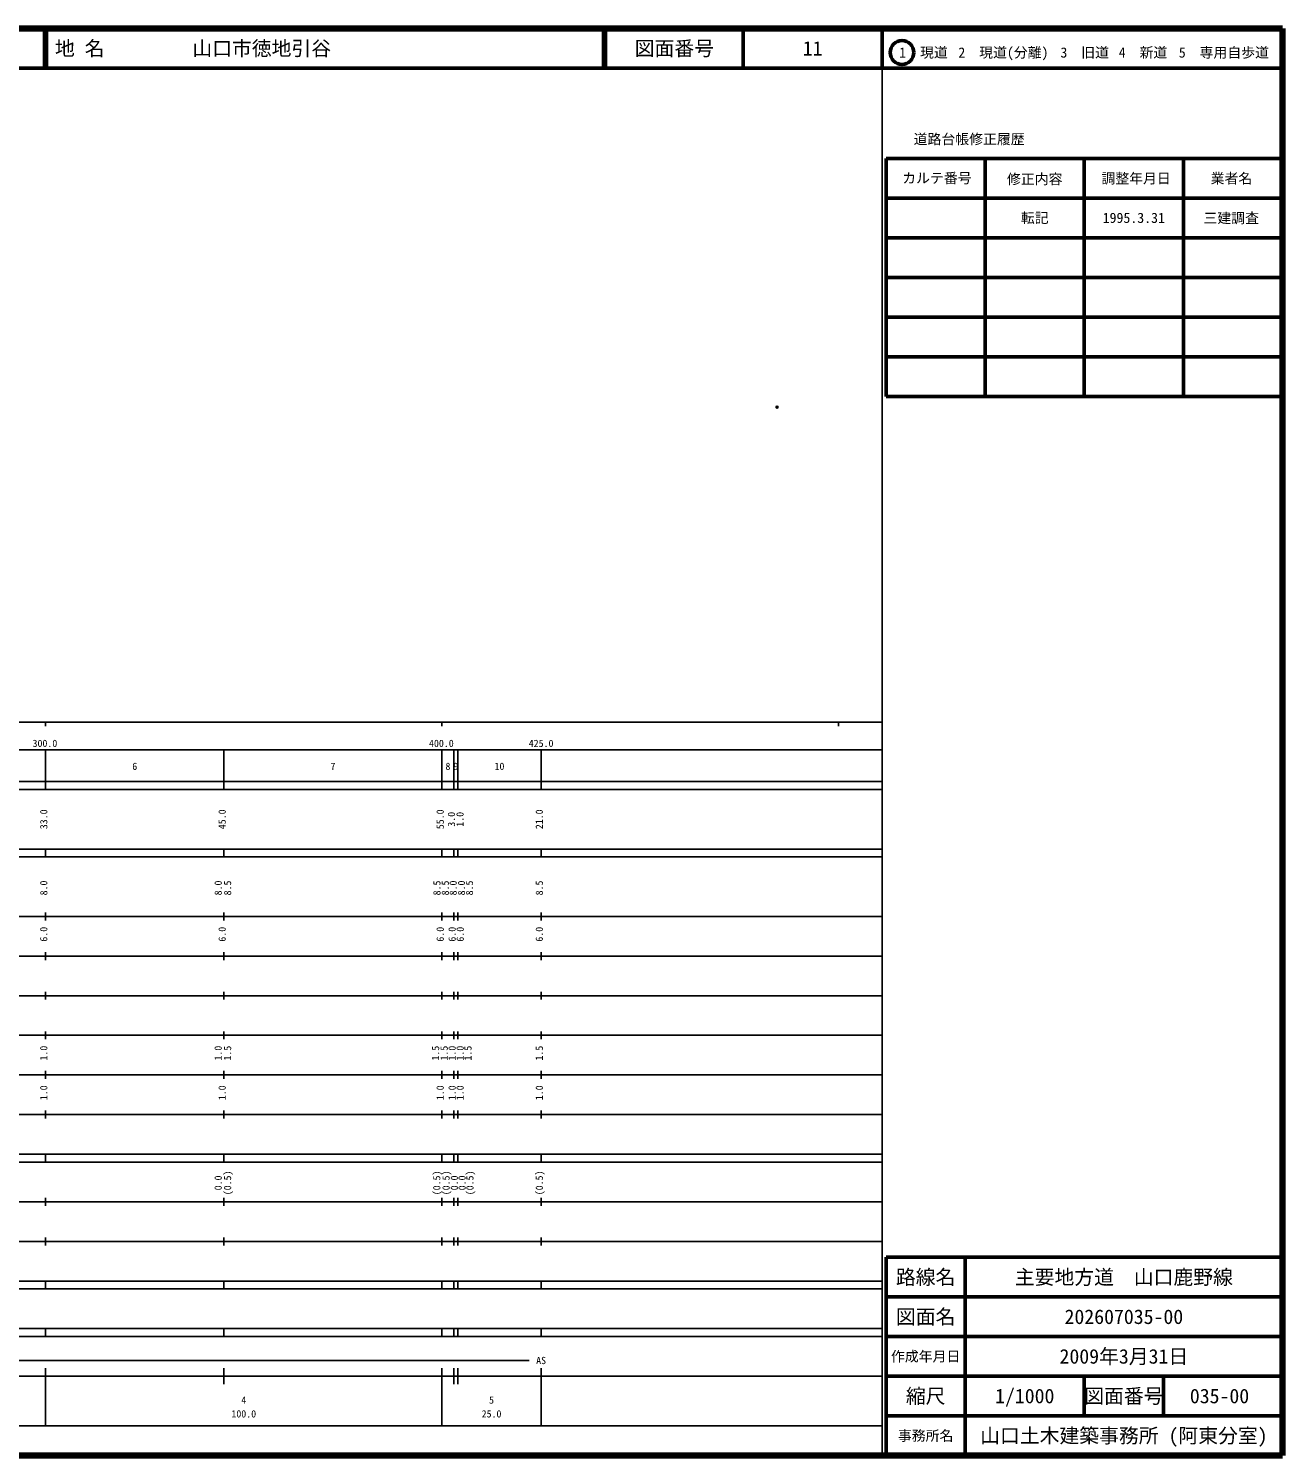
# Model space of a CAD drawing. Units: millimetres on the paper. Extents: x 40 to 680, y 20 to 380.
# Drawn here: x 363.7 to 680, y 20 to 380 of the extents above; entities that cross this region are included whole.
import ezdxf
from ezdxf.enums import TextEntityAlignment as Align

# ---------------------------------------------------------------- set-up
doc = ezdxf.new("R2010")
doc.units = ezdxf.units.MM
doc.header["$PDMODE"] = 32
doc.header["$PDSIZE"] = 0.5
doc.layers.add('M-OTRS', color=6, linetype='Continuous')
doc.layers.add('M-TTL-TXT', color=7, linetype='Continuous')
for name, color, linetype, lineweight in [('M-TTL', 2, 'Continuous', 140), ('M-TTL-BAND', 7, 'Continuous', 25), ('M-TTL-FRAM', 2, 'Continuous', 50), ('M-TTL-LINE', 7, 'Continuous', 50)]:
    doc.layers.add(name, color=color, linetype=linetype, lineweight=lineweight)
doc.styles.add('ＭＳ ゴシック', font='')
doc.styles.get('ＭＳ ゴシック').set_extended_font_data('MS Gothic')

msp = doc.modelspace()

# ---------------------------------------------------------------- linework, layer by layer
at = {"layer": 'M-OTRS'}
msp.add_point((552.506, 284.503), dxfattribs=at)
at = {"layer": 'M-TTL'}
for p, q in [((680, 380), (40, 380)), ((680, 20), (680, 380)), ((40, 20), (680, 20))]:
    msp.add_line(p, q, dxfattribs=at)
at = {"layer": 'M-TTL-BAND'}
for p, q in [((579, 20), (579, 370)), ((40, 205), (579, 205)), ((368, 205), (368, 204)), ((468, 205), (468, 204)), ((568, 205), (568, 204)), ((68, 198), (579, 198)), ((368, 188), (368, 198)), ((413, 188), (413, 198)), ((468, 188), (468, 198)), ((471, 188), (471, 198)), ((472, 188), (472, 198)), ((493, 188), (493, 198)), ((40, 190), (579, 190)), ((40, 188), (579, 188)), ((40, 173), (579, 173)), ((368, 171), (368, 173)), ((413, 171), (413, 173)), ((468, 171), (468, 173)), ((471, 171), (471, 173)), ((472, 171), (472, 173)), ((493, 171), (493, 173)), ((40, 171), (579, 171)), ((40, 156), (579, 156)), ((368, 155), (368, 157)), ((413, 155), (413, 157)), ((468, 155), (468, 157)), ((471, 155), (471, 157)), ((472, 155), (472, 157)), ((493, 155), (493, 157)), ((46, 146), (579, 146)), ((368, 145), (368, 147)), ((413, 145), (413, 147)), ((468, 145), (468, 147)), ((471, 145), (471, 147)), ((472, 145), (472, 147)), ((493, 145), (493, 147)), ((368, 135), (368, 137)), ((413, 135), (413, 137)), ((468, 135), (468, 137)), ((471, 135), (471, 137)), ((472, 135), (472, 137)), ((493, 135), (493, 137)), ((52, 136), (579, 136)), ((46, 126), (579, 126)), ((368, 125), (368, 127)), ((413, 125), (413, 127)), ((468, 125), (468, 127)), ((471, 125), (471, 127)), ((472, 125), (472, 127)), ((493, 125), (493, 127)), ((52, 116), (579, 116)), ((368, 115), (368, 117)), ((413, 115), (413, 117)), ((468, 115), (468, 117)), ((471, 115), (471, 117)), ((472, 115), (472, 117)), ((493, 115), (493, 117)), ((46, 106), (579, 106)), ((368, 105), (368, 107)), ((413, 105), (413, 107)), ((468, 105), (468, 107)), ((471, 105), (471, 107)), ((472, 105), (472, 107)), ((493, 105), (493, 107)), ((40, 96), (579, 96)), ((40, 94), (579, 94)), ((368, 94), (368, 96)), ((413, 94), (413, 96)), ((468, 94), (468, 96)), ((471, 94), (471, 96)), ((472, 94), (472, 96)), ((493, 94), (493, 96)), ((49, 84), (579, 84)), ((368, 83), (368, 85)), ((413, 83), (413, 85)), ((468, 83), (468, 85)), ((471, 83), (471, 85)), ((472, 83), (472, 85)), ((493, 83), (493, 85)), ((40, 74), (579, 74)), ((368, 73), (368, 75)), ((413, 73), (413, 75)), ((468, 73), (468, 75)), ((471, 73), (471, 75)), ((472, 73), (472, 75)), ((493, 73), (493, 75)), ((40, 64), (579, 64)), ((40, 62), (579, 62)), ((368, 62), (368, 64)), ((413, 62), (413, 64)), ((468, 62), (468, 64)), ((471, 62), (471, 64)), ((472, 62), (472, 64)), ((493, 62), (493, 64)), ((40, 52), (579, 52)), ((368, 50), (368, 52)), ((413, 50), (413, 52)), ((468, 50), (468, 52)), ((471, 50), (471, 52)), ((472, 50), (472, 52)), ((493, 50), (493, 52)), ((40, 50), (579, 50)), ((71, 44), (490, 44)), ((40, 40), (579, 40)), ((368, 27.5), (368, 42)), ((413, 38), (413, 42)), ((468, 27.5), (468, 42)), ((471, 38), (471, 42)), ((472, 38), (472, 42)), ((493, 27.5), (493, 42)), ((68, 27.5), (579, 27.5))]:
    msp.add_line(p, q, dxfattribs=at)
at = {"layer": 'M-TTL-FRAM'}
for p, q in [((580, 347.197), (580, 287.197)), ((580, 347.197), (680, 347.197)), ((580, 287.197), (680, 287.197)), ((680, 70), (580, 70)), ((580, 70), (580, 20))]:
    msp.add_line(p, q, dxfattribs=at)
at = {"layer": 'M-TTL-LINE'}
for p, q in [((367.75, 380), (367.75, 370)), ((368.25, 380), (368.25, 370)), ((508.747, 380), (508.747, 370)), ((509.247, 380), (509.247, 370)), ((543.997, 380), (543.997, 370)), ((579, 380), (579, 370)), ((40, 370), (680, 370)), ((605, 347.197), (605, 287.197)), ((630, 347.197), (630, 287.197)), ((655, 347.197), (655, 287.197)), ((580, 337.197), (680, 337.197)), ((580, 327.197), (680, 327.197)), ((580, 317.197), (680, 317.197)), ((580, 307.197), (680, 307.197)), ((580, 297.197), (680, 297.197)), ((600, 70), (600, 20)), ((680, 60), (580, 60)), ((680, 50), (580, 50)), ((680, 40), (580, 40)), ((630, 40), (630, 30)), ((650, 40), (650, 30)), ((680, 30), (580, 30))]:
    msp.add_line(p, q, dxfattribs=at)
msp.add_circle((584.031, 373.958), 3, dxfattribs=at)

# ---------------------------------------------------------------- texts
at = {"layer": 'M-TTL-BAND', "style": 'ＭＳ ゴシック'}
for s, p in [('300.0', (367.844, 198.195)), ('400.0', (467.844, 198.195)), ('425.0', (493, 198.195)), ('6', (390.5, 192.405)), ('7', (440.5, 192.405)), ('8', (469.5, 192.405)), ('9', (471.5, 192.405)), ('10', (482.5, 192.405)), ('AS', (493, 42.5)), ('4', (418, 32.523)), ('5', (480.5, 32.523)), ('100.0', (418, 29.033)), ('25.0', (480.5, 29.033))]:
    msp.add_text(s, height=1.833, dxfattribs=at).set_placement(p, align=Align.BOTTOM_CENTER)
for s, p in [('33.0', (369, 180.5)), ('45.0', (414, 180.5)), ('55.0', (469, 180.5)), ('3.0', (471.831, 180.5)), ('1.0', (473.991, 180.5)), ('21.0', (494, 180.5)), ('8.0', (369, 163.174)), ('8.0', (413, 163.174)), ('8.5', (415.37, 163.174)), ('8.5', (468.171, 163.174)), ('8.5', (470.278, 163.174)), ('8.0', (472.268, 163.174)), ('8.0', (474.361, 163.174)), ('8.5', (476.37, 163.174)), ('8.5', (494, 163.174)), ('6.0', (369, 151.5)), ('6.0', (414, 151.5)), ('6.0', (469, 151.5)), ('6.0', (472, 151.5)), ('6.0', (474.044, 151.5)), ('6.0', (494, 151.5)), ('1.0', (369, 121.5)), ('1.0', (413, 121.5)), ('1.5', (415.37, 121.5)), ('1.5', (467.837, 121.5)), ('1.5', (470.007, 121.5)), ('1.0', (472, 121.5)), ('1.0', (474.034, 121.5)), ('1.5', (476.004, 121.5)), ('1.5', (494, 121.5)), ('1.0', (369, 111.5)), ('1.0', (414, 111.5)), ('1.0', (469, 111.5)), ('1.0', (472, 111.5)), ('1.0', (474.005, 111.5)), ('1.0', (494, 111.5)), ('0.0', (413, 88.764)), ('(0.5)', (415.37, 88.764)), ('(0.5)', (468.13, 88.764)), ('(0.5)', (470.468, 88.764)), ('0.0', (472.566, 88.764)), ('0.0', (474.508, 88.764)), ('(0.5)', (476.498, 88.764)), ('(0.5)', (494, 88.764))]:
    msp.add_text(s, height=1.833, rotation=90, dxfattribs=at).set_placement(p, align=Align.BOTTOM_CENTER)
at = {"layer": 'M-TTL-TXT', "style": 'ＭＳ ゴシック'}
for s, p in [('地 名', (370.38, 375)), ('山口市徳地引谷', (405.024, 375))]:
    msp.add_text(s, height=3.666, dxfattribs=at).set_placement(p, align=Align.MIDDLE_LEFT)
for s, height, p in [('図面番号', 3.666, (526.622, 375)), ('11', 3.666, (561.497, 375)), ('1\u3000現道', 2.566, (589.448, 373.958)), ('2\u3000現道(分離)', 2.566, (609.619, 373.958)), ('3\u3000旧道', 2.566, (630.121, 373.958)), ('4\u3000新道', 2.566, (644.824, 373.958)), ('5\u3000専用自歩道', 2.566, (665.228, 373.958)), ('道路台帳修正履歴', 2.566, (600.968, 352.113)), ('カルテ番号', 2.566, (592.839, 342.277)), ('修正内容', 2.566, (617.509, 342.023)), ('調整年月日', 2.566, (643.089, 342.197)), ('業者名', 2.566, (667.134, 342.197)), ('転記', 2.566, (617.5, 332.245)), ('1995.3.31', 2.566, (642.5, 332.245)), ('三建調査', 2.566, (667.077, 332.189)), ('路線名', 3.666, (590, 65)), ('路線名', 3.666, (590, 65)), ('主要地方道\u3000山口鹿野線', 3.666, (640, 65)), ('図面名', 3.666, (590, 55)), ('図面名', 3.666, (590, 55)), ('202607035-00', 3.666, (640, 55)), ('2009年3月31日', 3.666, (640, 45)), ('作成年月日', 2.566, (590, 45)), ('作成年月日', 2.566, (590, 45)), ('縮尺', 3.666, (590, 35)), ('縮尺', 3.666, (590, 35)), ('1/1000', 3.666, (615, 35)), ('図面番号', 3.666, (640, 35)), ('図面番号', 3.666, (640, 35)), ('035-00', 3.666, (664.125, 35)), ('事務所名', 2.566, (590, 25)), ('事務所名', 2.566, (590, 25)), ('山口土木建築事務所 (阿東分室)', 3.666, (640, 25))]:
    msp.add_text(s, height=height, dxfattribs=at).set_placement(p, align=Align.MIDDLE_CENTER)

doc.saveas('drawing.dxf')
